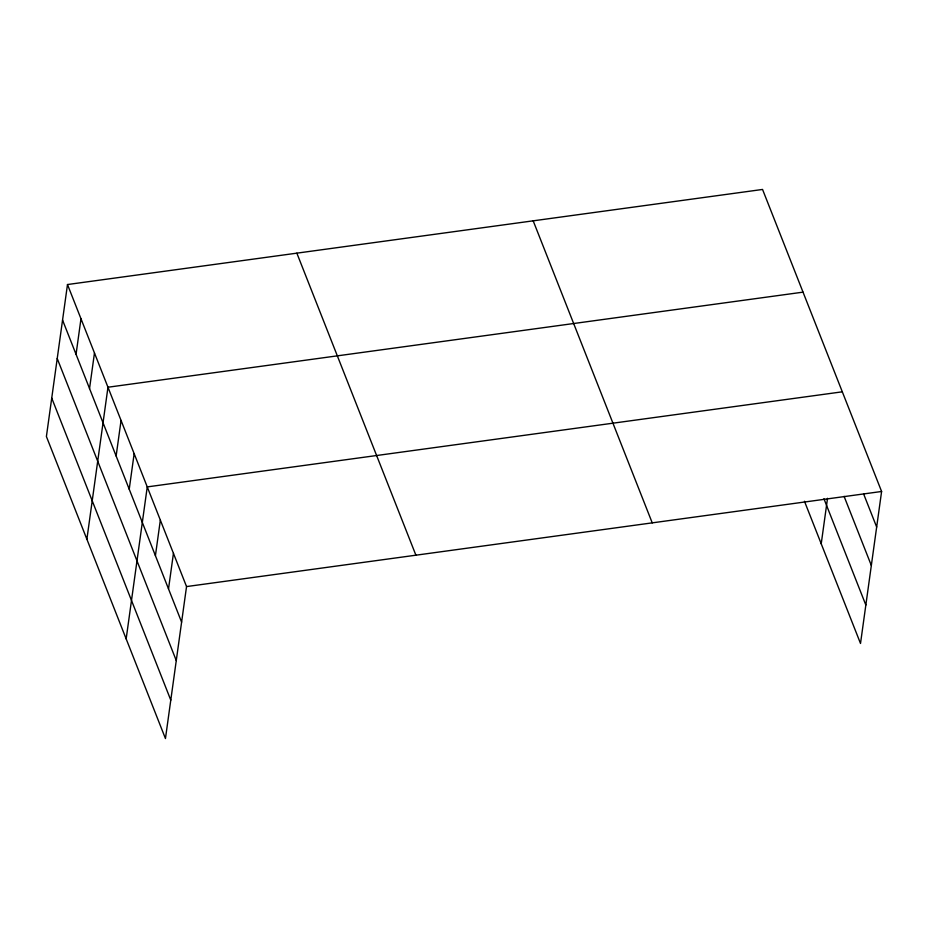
<?xml version="1.0" encoding="UTF-8"?>
<svg xmlns="http://www.w3.org/2000/svg" width="928" height="928" viewBox="0 0 928 928"><rect width="100%" height="100%" fill="white"/><g stroke="black" fill="none" stroke-linecap="round" stroke-linejoin="round"><path stroke-width="1.39" d="M67.489 284.536L46.4 436.52L165.451 738.549L186.54 586.577L67.489 284.536L762.549 189.451L881.6 491.48L860.511 643.464L804.46 501.259M76.05 354.322L80.98 318.768M89.54 388.554L94.47 353M86.884 539.203L107.973 387.231L803.022 292.146M116.128 456.008L121.058 420.454M129.224 489.23L134.154 453.676M126.162 638.882L147.25 486.898L842.311 391.813M155.417 555.686L160.347 520.121M168.513 588.909L173.443 553.355M821.222 543.796L827.532 498.301M186.54 586.577L881.6 491.48M863.574 493.824L876.67 527.046M844.097 496.352L871.334 565.465M823.936 498.73L865.847 605.044M533.182 220.829L652.233 522.87M296.856 253.158L415.906 555.199M62.559 320.09L181.61 622.131M57.223 358.51L176.274 660.55M51.736 398.1L170.787 700.13"/></g></svg>
